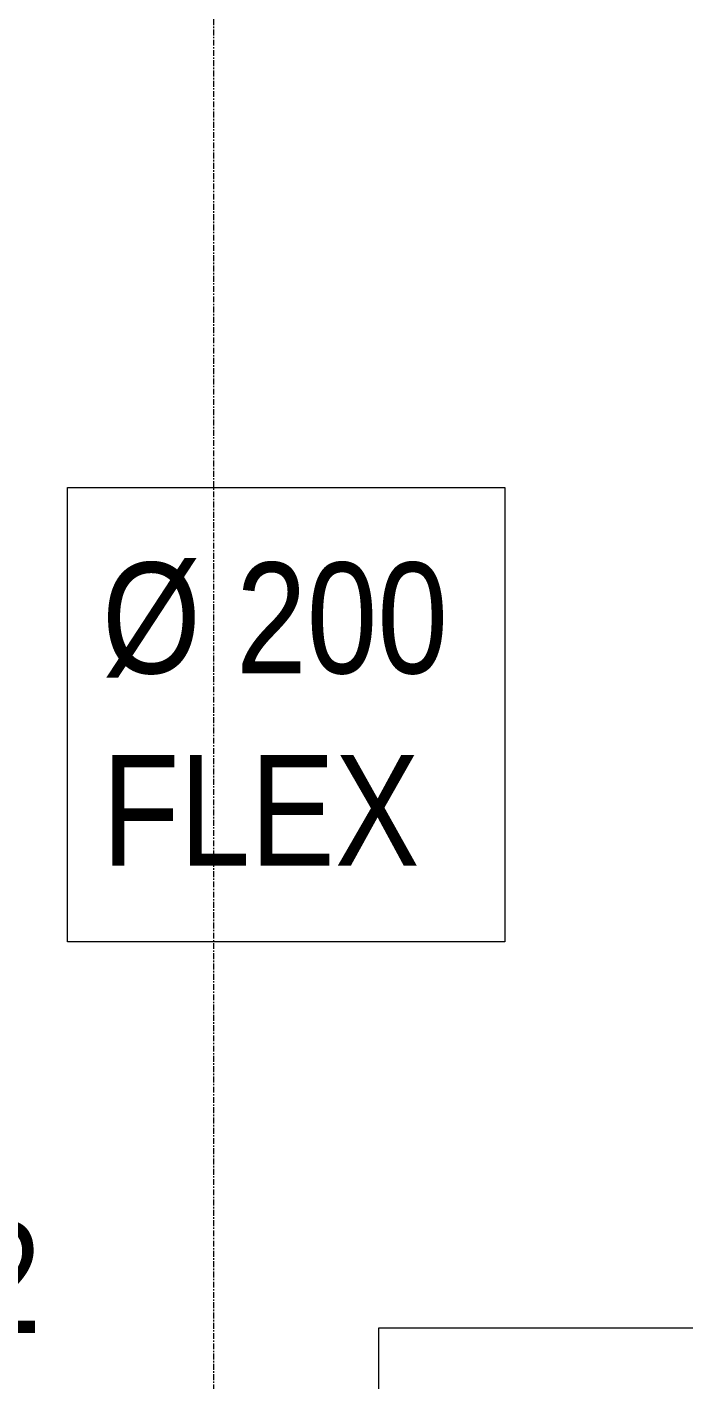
# Model space of a CAD drawing. Header units: inches. Extents: x -83664 to 20107, y -47222 to 19398.
# Drawn here: x 8623 to 10045, y -36325 to -33396 of the extents above; entities that cross this region are included whole.
import ezdxf

# ---------------------------------------------------------------- set-up
doc = ezdxf.new("R2010")
doc.units = ezdxf.units.IN
doc.header["$MEASUREMENT"] = 0
doc.linetypes.add('Grid Line', pattern=[22.225, 12.7, -3.175, 3.175, -3.175])
doc.layers.add('G-ANNO-TEXT', color=7, linetype='Continuous', lineweight=9)
doc.layers.add('S-GRID', color=7, linetype='Continuous', lineweight=9)
doc.styles.add('Arial Narrow_21', font='ARIALN.TTF', dxfattribs={"height": 240})

msp = doc.modelspace()

# ---------------------------------------------------------------- linework, layer by layer
at = {"layer": 'G-ANNO-TEXT', "flags": 128}
for points in [[(8710.3, -34392.4), (9657.5, -34392.4), (9657.5, -35376.4), (8710.3, -35376.4)], [(9384.5, -36212.1), (11568.5, -36212.1), (11568.5, -37196.1), (9384.5, -37196.1)]]:
    msp.add_lwpolyline(points, close=True, dxfattribs=at)
at = {"layer": 'S-GRID', "color": 254, "linetype": 'Grid Line', "true_color": 0xdcdcdc}
msp.add_line((9027.7, -44103.7), (9027.7, 15149.1), dxfattribs=at)

# ---------------------------------------------------------------- texts
at = {"layer": 'G-ANNO-TEXT', "char_height": 240, "attachment_point": 1, "style": 'Arial Narrow_21'}
for s, insert, width in [('Ø 200', (8785.3, -34554.9), 937.974), ('FLEX', (8785.3, -34971.6), 865.822), ('RD-02', (7859.9, -35982.8), 1010.126)]:
    msp.add_mtext(s, dxfattribs=dict(at, insert=insert, width=width))

doc.saveas('drawing.dxf')
